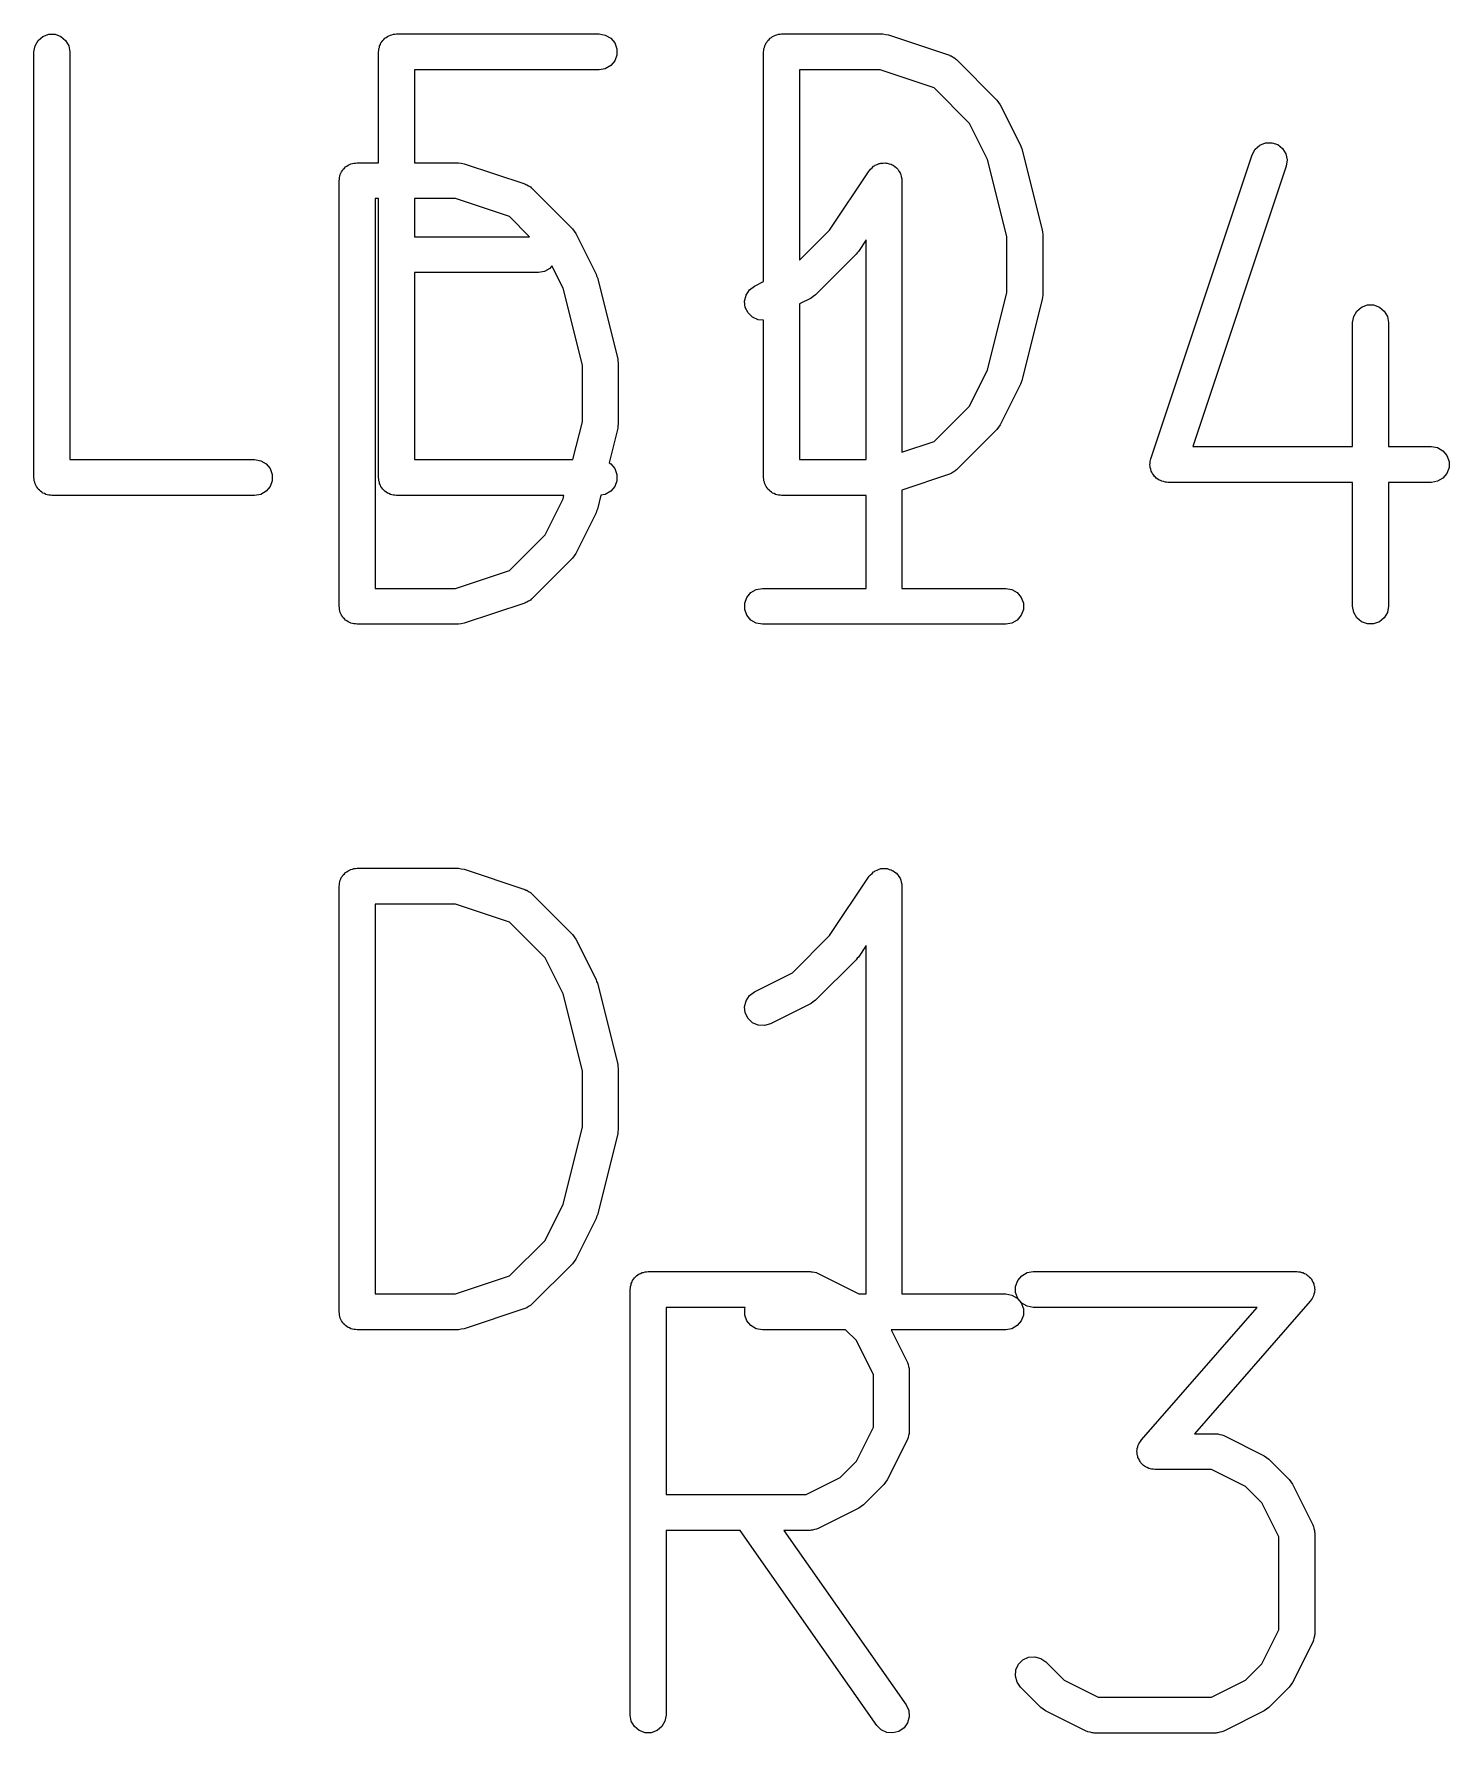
# Model space of a CAD drawing. Extents: x -2.2 to 75.9, y -81.1 to 9.2.
# Drawn here: x 10.736 to 14.747, y -50.001 to -45.185 of the extents above; entities that cross this region are included whole.
import ezdxf

# ---------------------------------------------------------------- set-up
doc = ezdxf.new("R2010")
doc.units = 0
doc.header["$MEASUREMENT"] = 0
doc.layers.add('BLACK', color=7, linetype='CONTINUOUS')

msp = doc.modelspace()

# ---------------------------------------------------------------- linework, layer by layer
at = {"layer": 'Black'}
for p, q in [((10.7365, -45.236), (10.7395, -45.2187)), ((10.7395, -45.2187), (10.7483, -45.2034)), ((10.7483, -45.2034), (10.7619, -45.1921)), ((10.7619, -45.1921), (10.7784, -45.186)), ((10.7784, -45.186), (10.7961, -45.186)), ((10.7961, -45.186), (10.8127, -45.1921)), ((10.8127, -45.1921), (10.8262, -45.2034)), ((10.8262, -45.2034), (10.835, -45.2187)), ((10.835, -45.2187), (10.8381, -45.236)), ((11.7139, -45.2272), (11.7154, -45.2231)), ((11.7154, -45.2231), (11.7162, -45.2187)), ((11.7162, -45.2187), (11.7184, -45.2148)), ((11.7184, -45.2148), (11.72, -45.2106)), ((11.72, -45.2106), (11.7228, -45.2072)), ((11.7228, -45.2072), (11.725, -45.2034)), ((11.725, -45.2034), (11.7284, -45.2005)), ((11.7284, -45.2005), (11.7313, -45.1971)), ((11.7313, -45.1971), (11.7351, -45.1949)), ((11.7351, -45.1949), (11.7386, -45.1921)), ((11.7386, -45.1921), (11.7427, -45.1905)), ((11.7427, -45.1905), (11.7466, -45.1883)), ((11.7466, -45.1883), (11.751, -45.1875)), ((11.751, -45.1875), (11.7551, -45.186)), ((11.7551, -45.186), (11.7596, -45.186)), ((11.7596, -45.186), (11.764, -45.1852)), ((11.764, -45.1852), (12.3385, -45.1852)), ((12.3385, -45.1852), (12.3559, -45.1883)), ((12.3559, -45.1883), (12.3711, -45.1971)), ((12.3711, -45.1971), (12.3825, -45.2106)), ((12.3825, -45.2106), (12.3885, -45.2272)), ((12.8055, -45.2272), (12.807, -45.2231)), ((12.807, -45.2231), (12.8078, -45.2187)), ((12.8078, -45.2187), (12.81, -45.2148)), ((12.81, -45.2148), (12.8116, -45.2106)), ((12.8116, -45.2106), (12.8144, -45.2072)), ((12.8144, -45.2072), (12.8166, -45.2034)), ((12.8166, -45.2034), (12.82, -45.2005)), ((12.82, -45.2005), (12.8229, -45.1971)), ((12.8229, -45.1971), (12.8267, -45.1949)), ((12.8267, -45.1949), (12.8301, -45.1921)), ((12.8301, -45.1921), (12.8343, -45.1905)), ((12.8343, -45.1905), (12.8382, -45.1883)), ((12.8382, -45.1883), (12.8425, -45.1875)), ((12.8425, -45.1875), (12.8467, -45.186)), ((12.8467, -45.186), (12.8512, -45.186)), ((12.8512, -45.186), (12.8555, -45.1852)), ((12.8555, -45.1852), (13.1428, -45.1852)), ((13.1428, -45.1852), (13.1508, -45.1867)), ((13.1508, -45.1867), (13.1589, -45.1879)), ((13.1589, -45.1879), (13.3312, -45.2453)), ((10.7365, -46.4425), (10.7365, -45.236)), ((10.8381, -45.236), (10.8381, -46.3917)), ((11.7132, -45.236), (11.7139, -45.2317)), ((11.7132, -45.5502), (11.7132, -45.236)), ((11.7139, -45.2317), (11.7139, -45.2272)), ((12.3825, -45.2614), (12.3711, -45.275)), ((12.3885, -45.2449), (12.3825, -45.2614)), ((12.3885, -45.2272), (12.3885, -45.2449)), ((12.8047, -45.236), (12.8055, -45.2317)), ((12.8047, -45.8872), (12.8047, -45.236)), ((12.8055, -45.2317), (12.8055, -45.2272)), ((13.3312, -45.2453), (13.3338, -45.2467)), ((13.3338, -45.2467), (13.3366, -45.2475)), ((13.3366, -45.2475), (13.3415, -45.2509)), ((13.3415, -45.2509), (13.3467, -45.2537)), ((13.3467, -45.2537), (13.3487, -45.2559)), ((13.3487, -45.2559), (13.3511, -45.2576)), ((13.3511, -45.2576), (13.466, -45.3725)), ((12.3385, -45.2868), (11.8148, -45.2868)), ((11.8148, -45.2868), (11.8148, -45.5502)), ((12.3559, -45.2838), (12.3385, -45.2868)), ((12.3711, -45.275), (12.3559, -45.2838)), ((12.9063, -45.2868), (12.9063, -45.8263)), ((13.1346, -45.2868), (12.9063, -45.2868)), ((13.2877, -45.3379), (13.1346, -45.2868)), ((13.3883, -45.4385), (13.2877, -45.3379)), ((13.466, -45.3725), (13.4707, -45.3792)), ((13.4707, -45.3792), (13.4755, -45.3857)), ((13.4755, -45.3857), (13.533, -45.5006)), ((13.4396, -45.541), (13.3883, -45.4385)), ((13.533, -45.5006), (13.5345, -45.5059)), ((13.5345, -45.5059), (13.5368, -45.511)), ((13.5368, -45.511), (13.5943, -45.7408)), ((14.1894, -45.5275), (14.1978, -45.512)), ((14.1978, -45.512), (14.211, -45.5003)), ((14.211, -45.5003), (14.2274, -45.4938)), ((14.2274, -45.4938), (14.2451, -45.4933)), ((14.2451, -45.4933), (14.2618, -45.4989)), ((14.2618, -45.4989), (14.2756, -45.5099)), ((14.2756, -45.5099), (14.2849, -45.5249)), ((11.6196, -45.5621), (11.6235, -45.5599)), ((11.6235, -45.5599), (11.6269, -45.5571)), ((11.6269, -45.5571), (11.631, -45.5555)), ((11.631, -45.5555), (11.6349, -45.5533)), ((11.6349, -45.5533), (11.6393, -45.5525)), ((11.6393, -45.5525), (11.6434, -45.551)), ((11.6434, -45.551), (11.6479, -45.551)), ((11.6479, -45.551), (11.6523, -45.5502)), ((11.6523, -45.5502), (11.7132, -45.5502)), ((11.8148, -45.5502), (11.9395, -45.5502)), ((11.9395, -45.5502), (11.9475, -45.5517)), ((11.9475, -45.5517), (11.9556, -45.5529)), ((11.9556, -45.5529), (12.1279, -45.6103)), ((13.1118, -45.5645), (13.1159, -45.5601)), ((13.1159, -45.5601), (13.1185, -45.5589)), ((13.1185, -45.5589), (13.1206, -45.5571)), ((13.1206, -45.5571), (13.1263, -45.555)), ((13.1263, -45.555), (13.1318, -45.5523)), ((13.1318, -45.5523), (13.1346, -45.552)), ((13.1346, -45.552), (13.1372, -45.551)), ((13.1372, -45.551), (13.1433, -45.551)), ((13.1433, -45.551), (13.1493, -45.5504)), ((13.1493, -45.5504), (13.152, -45.551)), ((13.152, -45.551), (13.1548, -45.551)), ((13.1548, -45.551), (13.1605, -45.5531)), ((13.1605, -45.5531), (13.1664, -45.5545)), ((13.1664, -45.5545), (13.1688, -45.5561)), ((13.1688, -45.5561), (13.1714, -45.5571)), ((13.1714, -45.5571), (13.1761, -45.561)), ((13.4942, -45.7594), (13.4396, -45.541)), ((13.9022, -46.3893), (14.1894, -45.5275)), ((14.2858, -45.5597), (14.0208, -46.3546)), ((14.2849, -45.5249), (14.2884, -45.5422)), ((14.2884, -45.5422), (14.2858, -45.5597)), ((11.6015, -45.601), (11.6022, -45.5967)), ((11.6015, -46.8075), (11.6015, -45.601)), ((11.6022, -45.5922), (11.6038, -45.5881)), ((11.6022, -45.5967), (11.6022, -45.5922)), ((11.6038, -45.5881), (11.6045, -45.5837)), ((11.6045, -45.5837), (11.6067, -45.5798)), ((11.6067, -45.5798), (11.6083, -45.5756)), ((11.6083, -45.5756), (11.6111, -45.5722)), ((11.6111, -45.5722), (11.6133, -45.5684)), ((11.6133, -45.5684), (11.6168, -45.5655)), ((11.6168, -45.5655), (11.6196, -45.5621)), ((12.9916, -45.741), (13.1038, -45.5729)), ((13.1038, -45.5729), (13.1057, -45.5708)), ((13.1057, -45.5708), (13.1071, -45.5684)), ((13.1071, -45.5684), (13.1118, -45.5645)), ((13.1761, -45.561), (13.1811, -45.5643)), ((13.1811, -45.5643), (13.1828, -45.5666)), ((13.1828, -45.5666), (13.1849, -45.5684)), ((13.1849, -45.5684), (13.188, -45.5736)), ((13.188, -45.5736), (13.1916, -45.5785)), ((13.1916, -45.5785), (13.1924, -45.5812)), ((13.1924, -45.5812), (13.1938, -45.5837)), ((13.1938, -45.5837), (13.1948, -45.5896)), ((13.1948, -45.5896), (13.1965, -45.5955)), ((13.1965, -45.5955), (13.1963, -45.5983)), ((13.1963, -45.5983), (13.1968, -45.601)), ((13.1968, -45.601), (13.1968, -46.371)), ((11.7031, -45.6518), (11.7031, -46.7567)), ((11.7132, -45.6518), (11.7031, -45.6518)), ((11.7132, -46.4425), (11.7132, -45.6518)), ((11.8148, -45.6518), (11.8148, -45.7598)), ((11.9313, -45.6518), (11.8148, -45.6518)), ((12.0844, -45.7029), (11.9313, -45.6518)), ((12.1279, -45.6103), (12.1305, -45.6117)), ((12.1305, -45.6117), (12.1333, -45.6125)), ((12.1333, -45.6125), (12.1382, -45.6159)), ((12.1382, -45.6159), (12.1435, -45.6187)), ((12.1435, -45.6187), (12.1454, -45.6209)), ((12.1454, -45.6209), (12.1478, -45.6226)), ((12.1478, -45.6226), (12.2627, -45.7375)), ((12.1413, -45.7598), (12.0844, -45.7029)), ((12.2627, -45.7375), (12.2674, -45.7442)), ((12.2674, -45.7442), (12.2722, -45.7507)), ((12.2722, -45.7507), (12.3297, -45.8656)), ((12.9063, -45.8263), (12.9916, -45.741)), ((13.5943, -45.7408), (13.5947, -45.747)), ((13.5947, -45.747), (13.5958, -45.7531)), ((11.8148, -45.7598), (12.1413, -45.7598)), ((13.0952, -45.7688), (13.0734, -45.8016)), ((13.0952, -46.3917), (13.0952, -45.7688)), ((13.4942, -45.9192), (13.4942, -45.7594)), ((13.5958, -45.7531), (13.5958, -45.9255)), ((12.2046, -45.8426), (12.1988, -45.8495)), ((12.2363, -45.906), (12.2046, -45.8426)), ((13.067, -45.8093), (12.9521, -45.9242)), ((13.0699, -45.8052), (13.067, -45.8093)), ((13.0734, -45.8016), (13.0699, -45.8052)), ((12.1661, -45.8614), (11.8148, -45.8614)), ((11.8148, -45.8614), (11.8148, -46.3917)), ((12.1835, -45.8583), (12.1661, -45.8614)), ((12.1988, -45.8495), (12.1835, -45.8583)), ((12.3297, -45.8656), (12.3313, -45.8709)), ((12.3313, -45.8709), (12.3335, -45.876)), ((12.3335, -45.876), (12.391, -46.1058)), ((12.7786, -45.9003), (12.8047, -45.8872)), ((12.2909, -46.1244), (12.2363, -45.906)), ((12.7506, -45.9427), (12.7547, -45.9256)), ((12.7526, -45.9602), (12.7506, -45.9427)), ((12.7547, -45.9256), (12.7644, -45.9108)), ((12.7644, -45.9108), (12.7786, -45.9003)), ((12.9389, -45.9337), (12.9063, -45.95)), ((12.9455, -45.9289), (12.9389, -45.9337)), ((12.9521, -45.9242), (12.9455, -45.9289)), ((13.4396, -46.1376), (13.4942, -45.9192)), ((13.5943, -45.9378), (13.5368, -46.1676)), ((13.5947, -45.9316), (13.5943, -45.9378)), ((13.5958, -45.9255), (13.5947, -45.9316)), ((12.7605, -45.976), (12.7526, -45.9602)), ((12.7733, -45.9882), (12.7605, -45.976)), ((12.7895, -45.9952), (12.7733, -45.9882)), ((12.9063, -45.95), (12.9063, -46.3917)), ((14.4741, -46.0032), (14.4771, -45.9858)), ((14.4771, -45.9858), (14.486, -45.9706)), ((14.486, -45.9706), (14.4995, -45.9592)), ((14.4995, -45.9592), (14.5161, -45.9532)), ((14.5161, -45.9532), (14.5337, -45.9532)), ((14.5337, -45.9532), (14.5503, -45.9592)), ((14.5503, -45.9592), (14.5638, -45.9706)), ((14.5638, -45.9706), (14.5726, -45.9858)), ((14.5726, -45.9858), (14.5757, -46.0032)), ((12.8047, -45.9961), (12.7895, -45.9952)), ((12.8047, -46.4425), (12.8047, -45.9961)), ((14.4741, -46.3546), (14.4741, -46.0032)), ((14.5757, -46.0032), (14.5757, -46.3546)), ((12.2909, -46.2842), (12.2909, -46.1244)), ((12.391, -46.1058), (12.3914, -46.112)), ((12.3914, -46.112), (12.3925, -46.1181)), ((12.3925, -46.1181), (12.3925, -46.2905)), ((13.3883, -46.2401), (13.4396, -46.1376)), ((13.533, -46.178), (13.4755, -46.2929)), ((13.5345, -46.1727), (13.533, -46.178)), ((13.5368, -46.1676), (13.5345, -46.1727)), ((13.2877, -46.3407), (13.3883, -46.2401)), ((12.264, -46.3917), (12.2909, -46.2842)), ((12.391, -46.3028), (12.3664, -46.4009)), ((12.3914, -46.2966), (12.391, -46.3028)), ((12.3925, -46.2905), (12.3914, -46.2966)), ((13.466, -46.3061), (13.3511, -46.421)), ((13.4707, -46.2994), (13.466, -46.3061)), ((13.4755, -46.2929), (13.4707, -46.2994)), ((13.1968, -46.371), (13.2877, -46.3407)), ((14.0208, -46.3546), (14.4741, -46.3546)), ((14.5757, -46.3546), (14.6972, -46.3546)), ((14.6972, -46.3546), (14.7146, -46.3576)), ((14.7146, -46.3576), (14.7299, -46.3665)), ((14.7299, -46.3665), (14.7412, -46.38)), ((10.8381, -46.3917), (11.3618, -46.3917)), ((11.3618, -46.3917), (11.3792, -46.3948)), ((11.3792, -46.3948), (11.3944, -46.4036)), ((11.3944, -46.4036), (11.4058, -46.4171)), ((11.4058, -46.4171), (11.4118, -46.4337)), ((11.8148, -46.3917), (12.264, -46.3917)), ((12.3664, -46.4009), (12.3711, -46.4036)), ((12.3711, -46.4036), (12.3825, -46.4171)), ((12.3825, -46.4171), (12.3885, -46.4337)), ((12.9063, -46.3917), (13.0952, -46.3917)), ((13.3467, -46.4249), (13.3415, -46.4277)), ((13.3487, -46.4227), (13.3467, -46.4249)), ((13.3511, -46.421), (13.3487, -46.4227)), ((13.8996, -46.4068), (13.9003, -46.4017)), ((13.9003, -46.4104), (13.8996, -46.4068)), ((13.9003, -46.3966), (13.9016, -46.393)), ((13.9003, -46.4017), (13.9003, -46.3966)), ((13.9003, -46.4142), (13.9003, -46.4104)), ((13.9021, -46.419), (13.9003, -46.4142)), ((13.9016, -46.393), (13.9022, -46.3893)), ((13.9031, -46.4241), (13.9021, -46.419)), ((13.9051, -46.4273), (13.9031, -46.4241)), ((14.7412, -46.38), (14.7473, -46.3966)), ((14.7473, -46.4142), (14.7412, -46.4308)), ((14.7473, -46.3966), (14.7473, -46.4142)), ((10.7372, -46.4469), (10.7365, -46.4425)), ((10.7372, -46.4514), (10.7372, -46.4469)), ((10.7388, -46.4555), (10.7372, -46.4514)), ((10.7395, -46.4599), (10.7388, -46.4555)), ((10.7417, -46.4638), (10.7395, -46.4599)), ((10.7433, -46.4679), (10.7417, -46.4638)), ((10.7461, -46.4714), (10.7433, -46.4679)), ((10.7483, -46.4752), (10.7461, -46.4714)), ((10.7518, -46.4781), (10.7483, -46.4752)), ((11.4058, -46.4679), (11.3944, -46.4815)), ((11.4118, -46.4514), (11.4058, -46.4679)), ((11.4118, -46.4337), (11.4118, -46.4514)), ((11.7139, -46.4469), (11.7132, -46.4425)), ((11.7139, -46.4514), (11.7139, -46.4469)), ((11.7154, -46.4555), (11.7139, -46.4514)), ((11.7162, -46.4599), (11.7154, -46.4555)), ((11.7184, -46.4638), (11.7162, -46.4599)), ((11.72, -46.4679), (11.7184, -46.4638)), ((11.7228, -46.4714), (11.72, -46.4679)), ((11.725, -46.4752), (11.7228, -46.4714)), ((11.7284, -46.4781), (11.725, -46.4752)), ((12.3825, -46.4679), (12.3711, -46.4815)), ((12.3885, -46.4514), (12.3825, -46.4679)), ((12.3885, -46.4337), (12.3885, -46.4514)), ((12.8055, -46.4469), (12.8047, -46.4425)), ((12.8055, -46.4514), (12.8055, -46.4469)), ((12.807, -46.4555), (12.8055, -46.4514)), ((12.8078, -46.4599), (12.807, -46.4555)), ((12.81, -46.4638), (12.8078, -46.4599)), ((12.8116, -46.4679), (12.81, -46.4638)), ((12.8144, -46.4714), (12.8116, -46.4679)), ((12.8166, -46.4752), (12.8144, -46.4714)), ((12.82, -46.4781), (12.8166, -46.4752)), ((13.3312, -46.4333), (13.1968, -46.4781)), ((13.3338, -46.4319), (13.3312, -46.4333)), ((13.3366, -46.4311), (13.3338, -46.4319)), ((13.3415, -46.4277), (13.3366, -46.4311)), ((13.9064, -46.4308), (13.9051, -46.4273)), ((13.9097, -46.4347), (13.9064, -46.4308)), ((13.9123, -46.4391), (13.9097, -46.4347)), ((13.9153, -46.4414), (13.9123, -46.4391)), ((13.9177, -46.4443), (13.9153, -46.4414)), ((13.9222, -46.4469), (13.9177, -46.4443)), ((13.9262, -46.4501), (13.9222, -46.4469)), ((13.9297, -46.4512), (13.9262, -46.4501)), ((13.933, -46.4531), (13.9297, -46.4512)), ((13.938, -46.454), (13.933, -46.4531)), ((13.9429, -46.4556), (13.938, -46.454)), ((13.9467, -46.4555), (13.9429, -46.4556)), ((13.9504, -46.4562), (13.9467, -46.4555)), ((14.4741, -46.4562), (13.9504, -46.4562)), ((14.4741, -46.8075), (14.4741, -46.4562)), ((14.6972, -46.4562), (14.5757, -46.4562)), ((14.5757, -46.4562), (14.5757, -46.8075)), ((14.7146, -46.4531), (14.6972, -46.4562)), ((14.7299, -46.4443), (14.7146, -46.4531)), ((14.7412, -46.4308), (14.7299, -46.4443)), ((10.7546, -46.4815), (10.7518, -46.4781)), ((10.7585, -46.4837), (10.7546, -46.4815)), ((10.7619, -46.4865), (10.7585, -46.4837)), ((10.766, -46.4881), (10.7619, -46.4865)), ((10.7699, -46.4903), (10.766, -46.4881)), ((10.7743, -46.4911), (10.7699, -46.4903)), ((10.7784, -46.4926), (10.7743, -46.4911)), ((10.7829, -46.4926), (10.7784, -46.4926)), ((10.7873, -46.4933), (10.7829, -46.4926)), ((11.3618, -46.4933), (10.7873, -46.4933)), ((11.3792, -46.4903), (11.3618, -46.4933)), ((11.3944, -46.4815), (11.3792, -46.4903)), ((11.7313, -46.4815), (11.7284, -46.4781)), ((11.7351, -46.4837), (11.7313, -46.4815)), ((11.7386, -46.4865), (11.7351, -46.4837)), ((11.7427, -46.4881), (11.7386, -46.4865)), ((11.7466, -46.4903), (11.7427, -46.4881)), ((11.751, -46.4911), (11.7466, -46.4903)), ((11.7551, -46.4926), (11.751, -46.4911)), ((11.7596, -46.4926), (11.7551, -46.4926)), ((11.764, -46.4933), (11.7596, -46.4926)), ((12.2386, -46.4933), (11.764, -46.4933)), ((12.185, -46.6051), (12.2363, -46.5026)), ((12.2363, -46.5026), (12.2386, -46.4933)), ((12.3436, -46.4925), (12.3335, -46.5326)), ((12.3559, -46.4903), (12.3436, -46.4925)), ((12.3711, -46.4815), (12.3559, -46.4903)), ((12.8229, -46.4815), (12.82, -46.4781)), ((12.8267, -46.4837), (12.8229, -46.4815)), ((12.8301, -46.4865), (12.8267, -46.4837)), ((12.8343, -46.4881), (12.8301, -46.4865)), ((12.8382, -46.4903), (12.8343, -46.4881)), ((12.8425, -46.4911), (12.8382, -46.4903)), ((12.8467, -46.4926), (12.8425, -46.4911)), ((12.8512, -46.4926), (12.8467, -46.4926)), ((12.8555, -46.4933), (12.8512, -46.4926)), ((13.0952, -46.4933), (12.8555, -46.4933)), ((13.0952, -46.7567), (13.0952, -46.4933)), ((13.1968, -46.4781), (13.1968, -46.7567)), ((12.3297, -46.543), (12.2722, -46.6579)), ((12.3313, -46.5377), (12.3297, -46.543)), ((12.3335, -46.5326), (12.3313, -46.5377)), ((12.0844, -46.7057), (12.185, -46.6051)), ((12.2674, -46.6644), (12.2627, -46.6711)), ((12.2722, -46.6579), (12.2674, -46.6644)), ((11.9313, -46.7567), (12.0844, -46.7057)), ((12.2627, -46.6711), (12.1478, -46.786)), ((11.7031, -46.7567), (11.9313, -46.7567)), ((12.7687, -46.7686), (12.7839, -46.7598)), ((12.7839, -46.7598), (12.8013, -46.7567)), ((12.8013, -46.7567), (13.0952, -46.7567)), ((13.1968, -46.7567), (13.4907, -46.7567)), ((13.4907, -46.7567), (13.5081, -46.7598)), ((13.5081, -46.7598), (13.5234, -46.7686)), ((11.6022, -46.8119), (11.6015, -46.8075)), ((11.6022, -46.8164), (11.6022, -46.8119)), ((12.1279, -46.7983), (11.9556, -46.8557)), ((12.1305, -46.7969), (12.1279, -46.7983)), ((12.1333, -46.7961), (12.1305, -46.7969)), ((12.1382, -46.7927), (12.1333, -46.7961)), ((12.1435, -46.7899), (12.1382, -46.7927)), ((12.1454, -46.7877), (12.1435, -46.7899)), ((12.1478, -46.786), (12.1454, -46.7877)), ((12.7513, -46.7987), (12.7573, -46.7821)), ((12.7513, -46.8164), (12.7513, -46.7987)), ((12.7573, -46.7821), (12.7687, -46.7686)), ((13.5234, -46.7686), (13.5347, -46.7821)), ((13.5347, -46.7821), (13.5408, -46.7987)), ((13.5408, -46.7987), (13.5408, -46.8164)), ((14.4771, -46.8249), (14.4741, -46.8075)), ((14.5757, -46.8075), (14.5726, -46.8249)), ((11.6038, -46.8205), (11.6022, -46.8164)), ((11.6045, -46.8249), (11.6038, -46.8205)), ((11.6067, -46.8288), (11.6045, -46.8249)), ((11.6083, -46.8329), (11.6067, -46.8288)), ((11.6111, -46.8364), (11.6083, -46.8329)), ((11.6133, -46.8402), (11.6111, -46.8364)), ((11.6168, -46.8431), (11.6133, -46.8402)), ((11.6196, -46.8465), (11.6168, -46.8431)), ((11.6235, -46.8487), (11.6196, -46.8465)), ((11.6269, -46.8515), (11.6235, -46.8487)), ((11.631, -46.8531), (11.6269, -46.8515)), ((11.6349, -46.8553), (11.631, -46.8531)), ((11.6393, -46.8561), (11.6349, -46.8553)), ((11.6434, -46.8576), (11.6393, -46.8561)), ((11.6479, -46.8576), (11.6434, -46.8576)), ((11.6523, -46.8583), (11.6479, -46.8576)), ((11.9395, -46.8583), (11.6523, -46.8583)), ((11.9475, -46.8569), (11.9395, -46.8583)), ((11.9556, -46.8557), (11.9475, -46.8569)), ((12.7573, -46.8329), (12.7513, -46.8164)), ((12.7687, -46.8465), (12.7573, -46.8329)), ((12.7839, -46.8553), (12.7687, -46.8465)), ((12.8013, -46.8583), (12.7839, -46.8553)), ((13.4907, -46.8583), (12.8013, -46.8583)), ((13.5081, -46.8553), (13.4907, -46.8583)), ((13.5234, -46.8465), (13.5081, -46.8553)), ((13.5347, -46.8329), (13.5234, -46.8465)), ((13.5408, -46.8164), (13.5347, -46.8329)), ((14.486, -46.8402), (14.4771, -46.8249)), ((14.4995, -46.8515), (14.486, -46.8402)), ((14.5161, -46.8576), (14.4995, -46.8515)), ((14.5337, -46.8576), (14.5161, -46.8576)), ((14.5503, -46.8515), (14.5337, -46.8576)), ((14.5638, -46.8402), (14.5503, -46.8515)), ((14.5726, -46.8249), (14.5638, -46.8402)), ((11.6045, -47.5837), (11.6067, -47.5798)), ((11.6067, -47.5798), (11.6083, -47.5756)), ((11.6083, -47.5756), (11.6111, -47.5722)), ((11.6111, -47.5722), (11.6133, -47.5684)), ((11.6133, -47.5684), (11.6168, -47.5655)), ((11.6168, -47.5655), (11.6196, -47.5621)), ((11.6196, -47.5621), (11.6235, -47.5599)), ((11.6235, -47.5599), (11.6269, -47.5571)), ((11.6269, -47.5571), (11.631, -47.5555)), ((11.631, -47.5555), (11.6349, -47.5533)), ((11.6349, -47.5533), (11.6393, -47.5525)), ((11.6393, -47.5525), (11.6434, -47.551)), ((11.6434, -47.551), (11.6479, -47.551)), ((11.6479, -47.551), (11.6523, -47.5502)), ((11.6523, -47.5502), (11.9395, -47.5502)), ((11.9395, -47.5502), (11.9475, -47.5517)), ((11.9475, -47.5517), (11.9556, -47.5529)), ((11.9556, -47.5529), (12.1279, -47.6103)), ((12.9916, -47.741), (13.1038, -47.5729)), ((13.1038, -47.5729), (13.1057, -47.5708)), ((13.1057, -47.5708), (13.1071, -47.5684)), ((13.1071, -47.5684), (13.1118, -47.5645)), ((13.1118, -47.5645), (13.1159, -47.5601)), ((13.1159, -47.5601), (13.1185, -47.5589)), ((13.1185, -47.5589), (13.1206, -47.5571)), ((13.1206, -47.5571), (13.1263, -47.555)), ((13.1263, -47.555), (13.1318, -47.5523)), ((13.1318, -47.5523), (13.1346, -47.552)), ((13.1346, -47.552), (13.1372, -47.551)), ((13.1372, -47.551), (13.1433, -47.551)), ((13.1433, -47.551), (13.1493, -47.5504)), ((13.1493, -47.5504), (13.152, -47.551)), ((13.152, -47.551), (13.1548, -47.551)), ((13.1548, -47.551), (13.1605, -47.5531)), ((13.1605, -47.5531), (13.1664, -47.5545)), ((13.1664, -47.5545), (13.1688, -47.5561)), ((13.1688, -47.5561), (13.1714, -47.5571)), ((13.1714, -47.5571), (13.1761, -47.561)), ((13.1761, -47.561), (13.1811, -47.5643)), ((13.1811, -47.5643), (13.1828, -47.5666)), ((13.1828, -47.5666), (13.1849, -47.5684)), ((13.1849, -47.5684), (13.188, -47.5736)), ((13.188, -47.5736), (13.1916, -47.5785)), ((13.1916, -47.5785), (13.1924, -47.5812)), ((13.1924, -47.5812), (13.1938, -47.5837)), ((11.6015, -47.601), (11.6022, -47.5967)), ((11.6015, -48.8075), (11.6015, -47.601)), ((11.6022, -47.5922), (11.6038, -47.5881)), ((11.6022, -47.5967), (11.6022, -47.5922)), ((11.6038, -47.5881), (11.6045, -47.5837)), ((12.1279, -47.6103), (12.1305, -47.6117)), ((12.1305, -47.6117), (12.1333, -47.6125)), ((12.1333, -47.6125), (12.1382, -47.6159)), ((12.1382, -47.6159), (12.1435, -47.6187)), ((12.1435, -47.6187), (12.1454, -47.6209)), ((12.1454, -47.6209), (12.1478, -47.6226)), ((12.1478, -47.6226), (12.2627, -47.7375)), ((13.1938, -47.5837), (13.1948, -47.5896)), ((13.1948, -47.5896), (13.1965, -47.5955)), ((13.1965, -47.5955), (13.1963, -47.5983)), ((13.1963, -47.5983), (13.1968, -47.601)), ((13.1968, -47.601), (13.1968, -48.7567)), ((11.7031, -47.6518), (11.7031, -48.7567)), ((11.9313, -47.6518), (11.7031, -47.6518)), ((12.0844, -47.7029), (11.9313, -47.6518)), ((12.185, -47.8035), (12.0844, -47.7029)), ((12.2627, -47.7375), (12.2674, -47.7442)), ((12.2674, -47.7442), (12.2722, -47.7507)), ((12.2722, -47.7507), (12.3297, -47.8656)), ((12.8861, -47.8466), (12.9916, -47.741)), ((13.0952, -47.7688), (13.0734, -47.8016)), ((13.0952, -48.7567), (13.0952, -47.7688)), ((12.2363, -47.906), (12.185, -47.8035)), ((13.067, -47.8093), (12.9521, -47.9242)), ((13.0699, -47.8052), (13.067, -47.8093)), ((13.0734, -47.8016), (13.0699, -47.8052)), ((12.3297, -47.8656), (12.3313, -47.8709)), ((12.3313, -47.8709), (12.3335, -47.876)), ((12.7786, -47.9003), (12.8861, -47.8466)), ((12.2909, -48.1244), (12.2363, -47.906)), ((12.3335, -47.876), (12.391, -48.1058)), ((12.7547, -47.9256), (12.7644, -47.9108)), ((12.7644, -47.9108), (12.7786, -47.9003)), ((12.7506, -47.9427), (12.7547, -47.9256)), ((12.7526, -47.9602), (12.7506, -47.9427)), ((12.7605, -47.976), (12.7526, -47.9602)), ((12.9389, -47.9337), (12.824, -47.9912)), ((12.9455, -47.9289), (12.9389, -47.9337)), ((12.9521, -47.9242), (12.9455, -47.9289)), ((12.7733, -47.9882), (12.7605, -47.976)), ((12.7895, -47.9952), (12.7733, -47.9882)), ((12.8071, -47.9962), (12.7895, -47.9952)), ((12.824, -47.9912), (12.8071, -47.9962)), ((12.391, -48.1058), (12.3914, -48.112)), ((12.3914, -48.112), (12.3925, -48.1181)), ((12.2909, -48.2842), (12.2909, -48.1244)), ((12.3925, -48.1181), (12.3925, -48.2905)), ((12.2363, -48.5026), (12.2909, -48.2842)), ((12.391, -48.3028), (12.3335, -48.5326)), ((12.3914, -48.2966), (12.391, -48.3028)), ((12.3925, -48.2905), (12.3914, -48.2966)), ((12.185, -48.6051), (12.2363, -48.5026)), ((12.3297, -48.543), (12.2722, -48.6579)), ((12.3313, -48.5377), (12.3297, -48.543)), ((12.3335, -48.5326), (12.3313, -48.5377)), ((12.0844, -48.7057), (12.185, -48.6051)), ((12.2627, -48.6711), (12.1478, -48.786)), ((12.2674, -48.6644), (12.2627, -48.6711)), ((12.2722, -48.6579), (12.2674, -48.6644)), ((11.9313, -48.7567), (12.0844, -48.7057)), ((12.4272, -48.7352), (12.4288, -48.7311)), ((12.4272, -48.7397), (12.4272, -48.7352)), ((12.4288, -48.7311), (12.4295, -48.7267)), ((12.4295, -48.7267), (12.4317, -48.7228)), ((12.4317, -48.7228), (12.4333, -48.7186)), ((12.4333, -48.7186), (12.4361, -48.7152)), ((12.4361, -48.7152), (12.4383, -48.7114)), ((12.4383, -48.7114), (12.4418, -48.7085)), ((12.4418, -48.7085), (12.4446, -48.7051)), ((12.4446, -48.7051), (12.4485, -48.7029)), ((12.4485, -48.7029), (12.4519, -48.7001)), ((12.4519, -48.7001), (12.456, -48.6985)), ((12.456, -48.6985), (12.4599, -48.6963)), ((12.4599, -48.6963), (12.4643, -48.6955)), ((12.4643, -48.6955), (12.4684, -48.694)), ((12.4684, -48.694), (12.4729, -48.694)), ((12.4729, -48.694), (12.4773, -48.6932)), ((12.4773, -48.6932), (12.9369, -48.6932)), ((12.9369, -48.6932), (12.9398, -48.6938)), ((12.9398, -48.6938), (12.9427, -48.6936)), ((12.9427, -48.6936), (12.9484, -48.6953)), ((12.9484, -48.6953), (12.9543, -48.6963)), ((12.9543, -48.6963), (12.9568, -48.6978)), ((12.9568, -48.6978), (12.9596, -48.6986)), ((12.9596, -48.6986), (13.0745, -48.7561)), ((13.5188, -48.7352), (13.5249, -48.7186)), ((13.5188, -48.7529), (13.5188, -48.7352)), ((13.5249, -48.7186), (13.5362, -48.7051)), ((13.5362, -48.7051), (13.5515, -48.6963)), ((13.5515, -48.6963), (13.5689, -48.6932)), ((13.5689, -48.6932), (14.3157, -48.6932)), ((14.3157, -48.6932), (14.3206, -48.6941)), ((14.3206, -48.6941), (14.3256, -48.6942)), ((14.3256, -48.6942), (14.3293, -48.6956)), ((14.3293, -48.6956), (14.3331, -48.6963)), ((14.3331, -48.6963), (14.3374, -48.6988)), ((14.3374, -48.6988), (14.342, -48.7006)), ((14.342, -48.7006), (14.345, -48.7032)), ((14.345, -48.7032), (14.3484, -48.7051)), ((14.3484, -48.7051), (14.3516, -48.7089)), ((14.3516, -48.7089), (14.3553, -48.7122)), ((14.3553, -48.7122), (14.3572, -48.7156)), ((14.3572, -48.7156), (14.3597, -48.7186)), ((14.3597, -48.7186), (14.3614, -48.7233)), ((14.3614, -48.7233), (14.3638, -48.7277)), ((14.3638, -48.7277), (14.3644, -48.7315)), ((14.3644, -48.7315), (14.3658, -48.7352)), ((14.3658, -48.7352), (14.3658, -48.7402)), ((11.7031, -48.7567), (11.9313, -48.7567)), ((12.1478, -48.786), (12.1454, -48.7877)), ((12.4265, -48.744), (12.4272, -48.7397)), ((12.4265, -49.9505), (12.4265, -48.744)), ((13.0745, -48.7561), (13.0754, -48.7567)), ((13.0754, -48.7567), (13.0952, -48.7567)), ((13.1968, -48.7567), (13.4907, -48.7567)), ((13.4907, -48.7567), (13.5081, -48.7598)), ((13.5081, -48.7598), (13.5234, -48.7686)), ((13.5249, -48.7694), (13.5188, -48.7529)), ((13.5234, -48.7686), (13.5347, -48.7821)), ((13.5362, -48.783), (13.5249, -48.7694)), ((13.5347, -48.7821), (13.5408, -48.7987)), ((13.5515, -48.7918), (13.5362, -48.783)), ((14.354, -48.7775), (14.0255, -49.1529)), ((14.3565, -48.7733), (14.354, -48.7775)), ((14.3597, -48.7694), (14.3565, -48.7733)), ((14.3611, -48.7658), (14.3597, -48.7694)), ((14.3631, -48.7624), (14.3611, -48.7658)), ((14.3641, -48.7575), (14.3631, -48.7624)), ((14.3658, -48.7529), (14.3641, -48.7575)), ((14.3658, -48.7402), (14.3665, -48.7451)), ((14.3665, -48.7451), (14.3658, -48.7489)), ((14.3658, -48.7489), (14.3658, -48.7529)), ((11.6022, -48.8119), (11.6015, -48.8075)), ((11.6022, -48.8164), (11.6022, -48.8119)), ((11.6038, -48.8205), (11.6022, -48.8164)), ((11.6045, -48.8249), (11.6038, -48.8205)), ((11.6067, -48.8288), (11.6045, -48.8249)), ((11.6083, -48.8329), (11.6067, -48.8288)), ((11.6111, -48.8364), (11.6083, -48.8329)), ((12.1279, -48.7983), (11.9556, -48.8557)), ((12.1305, -48.7969), (12.1279, -48.7983)), ((12.1333, -48.7961), (12.1305, -48.7969)), ((12.1382, -48.7927), (12.1333, -48.7961)), ((12.1435, -48.7899), (12.1382, -48.7927)), ((12.1454, -48.7877), (12.1435, -48.7899)), ((12.5281, -48.7948), (12.5281, -49.3252)), ((12.7527, -48.7948), (12.5281, -48.7948)), ((12.7513, -48.7987), (12.7527, -48.7948)), ((12.7513, -48.8164), (12.7513, -48.7987)), ((12.7573, -48.8329), (12.7513, -48.8164)), ((12.7687, -48.8465), (12.7573, -48.8329)), ((13.5347, -48.8329), (13.5234, -48.8465)), ((13.5408, -48.8164), (13.5347, -48.8329)), ((13.5408, -48.7987), (13.5408, -48.8164)), ((13.5689, -48.7948), (13.5515, -48.7918)), ((14.2038, -48.7948), (13.5689, -48.7948)), ((13.8753, -49.1702), (14.2038, -48.7948)), ((11.6133, -48.8402), (11.6111, -48.8364)), ((11.6168, -48.8431), (11.6133, -48.8402)), ((11.6196, -48.8465), (11.6168, -48.8431)), ((11.6235, -48.8487), (11.6196, -48.8465)), ((11.6269, -48.8515), (11.6235, -48.8487)), ((11.631, -48.8531), (11.6269, -48.8515)), ((11.6349, -48.8553), (11.631, -48.8531)), ((11.6393, -48.8561), (11.6349, -48.8553)), ((11.6434, -48.8576), (11.6393, -48.8561)), ((11.6479, -48.8576), (11.6434, -48.8576)), ((11.6523, -48.8583), (11.6479, -48.8576)), ((11.9395, -48.8583), (11.6523, -48.8583)), ((11.9475, -48.8569), (11.9395, -48.8583)), ((11.9556, -48.8557), (11.9475, -48.8569)), ((12.7839, -48.8553), (12.7687, -48.8465)), ((12.8013, -48.8583), (12.7839, -48.8553)), ((13.0368, -48.8583), (12.8013, -48.8583)), ((13.0675, -48.889), (13.0368, -48.8583)), ((13.4907, -48.8583), (13.1657, -48.8583)), ((13.1657, -48.8583), (13.2121, -48.9511)), ((13.5081, -48.8553), (13.4907, -48.8583)), ((13.5234, -48.8465), (13.5081, -48.8553)), ((13.1159, -48.9858), (13.0675, -48.889)), ((13.2121, -48.9511), (13.213, -48.9539)), ((13.213, -48.9539), (13.2144, -48.9565)), ((13.2144, -48.9565), (13.2155, -48.9623)), ((13.2155, -48.9623), (13.2172, -48.968)), ((13.2172, -48.968), (13.217, -48.971)), ((13.217, -48.971), (13.2175, -48.9739)), ((13.2175, -48.9739), (13.2175, -49.1462)), ((13.1159, -49.1342), (13.1159, -48.9858)), ((13.0675, -49.231), (13.1159, -49.1342)), ((13.2121, -49.1689), (13.1547, -49.2838)), ((13.213, -49.1661), (13.2121, -49.1689)), ((13.2144, -49.1636), (13.213, -49.1661)), ((13.2155, -49.1577), (13.2144, -49.1636)), ((13.2172, -49.152), (13.2155, -49.1577)), ((13.2175, -49.1462), (13.217, -49.1491)), ((13.217, -49.1491), (13.2172, -49.152)), ((13.8728, -49.1745), (13.8753, -49.1702)), ((14.0255, -49.1529), (14.0859, -49.1529)), ((14.0859, -49.1529), (14.0888, -49.1534)), ((14.0888, -49.1534), (14.0917, -49.1532)), ((14.0917, -49.1532), (14.0974, -49.1549)), ((14.0974, -49.1549), (14.1033, -49.1559)), ((14.1033, -49.1559), (14.1058, -49.1574)), ((14.1058, -49.1574), (14.1086, -49.1582)), ((14.1086, -49.1582), (14.2236, -49.2157)), ((13.8628, -49.2026), (13.8635, -49.1988)), ((13.8635, -49.2075), (13.8628, -49.2026)), ((13.8635, -49.1948), (13.8652, -49.1902)), ((13.8635, -49.1988), (13.8635, -49.1948)), ((13.8635, -49.2125), (13.8635, -49.2075)), ((13.8649, -49.2162), (13.8635, -49.2125)), ((13.8655, -49.2201), (13.8649, -49.2162)), ((13.8652, -49.1902), (13.8662, -49.1853)), ((13.8679, -49.2244), (13.8655, -49.2201)), ((13.8662, -49.1853), (13.8682, -49.182)), ((13.8682, -49.182), (13.8696, -49.1783)), ((13.8696, -49.1783), (13.8728, -49.1745)), ((14.2236, -49.2157), (14.2301, -49.2205)), ((14.2301, -49.2205), (14.2368, -49.2252)), ((13.0217, -49.2768), (13.0675, -49.231)), ((13.8696, -49.2291), (13.8679, -49.2244)), ((13.8721, -49.2321), (13.8696, -49.2291)), ((13.874, -49.2355), (13.8721, -49.2321)), ((13.8777, -49.2388), (13.874, -49.2355)), ((13.8809, -49.2426), (13.8777, -49.2388)), ((13.8843, -49.2445), (13.8809, -49.2426)), ((13.8873, -49.2471), (13.8843, -49.2445)), ((13.8919, -49.2489), (13.8873, -49.2471)), ((13.8962, -49.2514), (13.8919, -49.2489)), ((13.9001, -49.2521), (13.8962, -49.2514)), ((13.9037, -49.2535), (13.9001, -49.2521)), ((13.9087, -49.2536), (13.9037, -49.2535)), ((13.9136, -49.2545), (13.9087, -49.2536)), ((14.0739, -49.2545), (13.9136, -49.2545)), ((14.1707, -49.3029), (14.0739, -49.2545)), ((14.2368, -49.2252), (14.2942, -49.2826)), ((12.9249, -49.3252), (13.0217, -49.2768)), ((13.1452, -49.297), (13.0877, -49.3545)), ((13.1498, -49.2904), (13.1452, -49.297)), ((13.1547, -49.2838), (13.1498, -49.2904)), ((14.2165, -49.3487), (14.1707, -49.3029)), ((14.2942, -49.2826), (14.2989, -49.2893)), ((14.2989, -49.2893), (14.3037, -49.2959)), ((14.3037, -49.2959), (14.3612, -49.4108)), ((12.5281, -49.3252), (12.9249, -49.3252)), ((13.0745, -49.364), (12.9596, -49.4215)), ((13.0811, -49.3591), (13.0745, -49.364)), ((13.0877, -49.3545), (13.0811, -49.3591)), ((14.2649, -49.4455), (14.2165, -49.3487)), ((14.3612, -49.4108), (14.362, -49.4136)), ((12.7381, -49.4268), (12.5281, -49.4268)), ((12.5281, -49.4268), (12.5281, -49.9505)), ((13.1251, -49.9797), (12.7381, -49.4268)), ((12.9369, -49.4268), (12.8621, -49.4268)), ((12.8621, -49.4268), (13.2083, -49.9214)), ((12.9398, -49.4263), (12.9369, -49.4268)), ((12.9427, -49.4265), (12.9398, -49.4263)), ((12.9484, -49.4248), (12.9427, -49.4265)), ((12.9543, -49.4238), (12.9484, -49.4248)), ((12.9568, -49.4223), (12.9543, -49.4238)), ((12.9596, -49.4215), (12.9568, -49.4223)), ((14.2649, -49.7087), (14.2649, -49.4455)), ((14.362, -49.4136), (14.3635, -49.4161)), ((14.3635, -49.4161), (14.3645, -49.422)), ((14.3645, -49.422), (14.3662, -49.4277)), ((14.3662, -49.4277), (14.366, -49.4306)), ((14.366, -49.4306), (14.3665, -49.4335)), ((14.3665, -49.4335), (14.3665, -49.7207)), ((14.2165, -49.8056), (14.2649, -49.7087)), ((14.3612, -49.7435), (14.3037, -49.8584)), ((14.362, -49.7406), (14.3612, -49.7435)), ((14.3635, -49.7381), (14.362, -49.7406)), ((14.3645, -49.7323), (14.3635, -49.7381)), ((14.3662, -49.7265), (14.3645, -49.7323)), ((14.3665, -49.7207), (14.366, -49.7236)), ((14.366, -49.7236), (14.3662, -49.7265)), ((13.5272, -49.8065), (13.5397, -49.794)), ((13.5397, -49.794), (13.5557, -49.7866)), ((13.5557, -49.7866), (13.5733, -49.785)), ((13.5733, -49.785), (13.5903, -49.7896)), ((13.5903, -49.7896), (13.6048, -49.7997)), ((13.5183, -49.8401), (13.5198, -49.8225)), ((13.5228, -49.8571), (13.5183, -49.8401)), ((13.5198, -49.8225), (13.5272, -49.8065)), ((13.6048, -49.7997), (13.6564, -49.8513)), ((14.1707, -49.8513), (14.2165, -49.8056)), ((13.5329, -49.8716), (13.5228, -49.8571)), ((13.5904, -49.929), (13.5329, -49.8716)), ((13.6564, -49.8513), (13.7532, -49.8997)), ((14.0739, -49.8997), (14.1707, -49.8513)), ((14.2942, -49.8716), (14.2368, -49.929)), ((14.2989, -49.8649), (14.2942, -49.8716)), ((14.3037, -49.8584), (14.2989, -49.8649)), ((13.2083, -49.9214), (13.2158, -49.9374)), ((13.2158, -49.9374), (13.2173, -49.955)), ((13.597, -49.9337), (13.5904, -49.929)), ((13.6036, -49.9385), (13.597, -49.9337)), ((13.7185, -49.996), (13.6036, -49.9385)), ((13.7532, -49.8997), (14.0739, -49.8997)), ((14.2236, -49.9385), (14.1086, -49.996)), ((14.2301, -49.9337), (14.2236, -49.9385)), ((14.2368, -49.929), (14.2301, -49.9337)), ((12.4295, -49.9679), (12.4265, -49.9505)), ((12.4383, -49.9832), (12.4295, -49.9679)), ((12.4519, -49.9945), (12.4383, -49.9832)), ((12.5162, -49.9832), (12.5027, -49.9945)), ((12.525, -49.9679), (12.5162, -49.9832)), ((12.5281, -49.9505), (12.525, -49.9679)), ((13.1375, -49.9922), (13.1251, -49.9797)), ((13.2026, -49.9865), (13.1882, -49.9966)), ((13.2127, -49.972), (13.2026, -49.9865)), ((13.2173, -49.955), (13.2127, -49.972)), ((12.4684, -50.0006), (12.4519, -49.9945)), ((12.4861, -50.0006), (12.4684, -50.0006)), ((12.5027, -49.9945), (12.4861, -50.0006)), ((13.1535, -49.9996), (13.1375, -49.9922)), ((13.1711, -50.0012), (13.1535, -49.9996)), ((13.1882, -49.9966), (13.1711, -50.0012)), ((13.7213, -49.9968), (13.7185, -49.996)), ((13.7238, -49.9983), (13.7213, -49.9968)), ((13.7297, -49.9993), (13.7238, -49.9983)), ((13.7354, -50.001), (13.7297, -49.9993)), ((13.7383, -50.0008), (13.7354, -50.001)), ((13.7412, -50.0013), (13.7383, -50.0008)), ((14.0859, -50.0013), (13.7412, -50.0013)), ((14.0888, -50.0008), (14.0859, -50.0013)), ((14.0917, -50.001), (14.0888, -50.0008)), ((14.0974, -49.9993), (14.0917, -50.001)), ((14.1033, -49.9983), (14.0974, -49.9993)), ((14.1058, -49.9968), (14.1033, -49.9983)), ((14.1086, -49.996), (14.1058, -49.9968))]:
    msp.add_line(p, q, dxfattribs=at)

doc.saveas('drawing.dxf')
